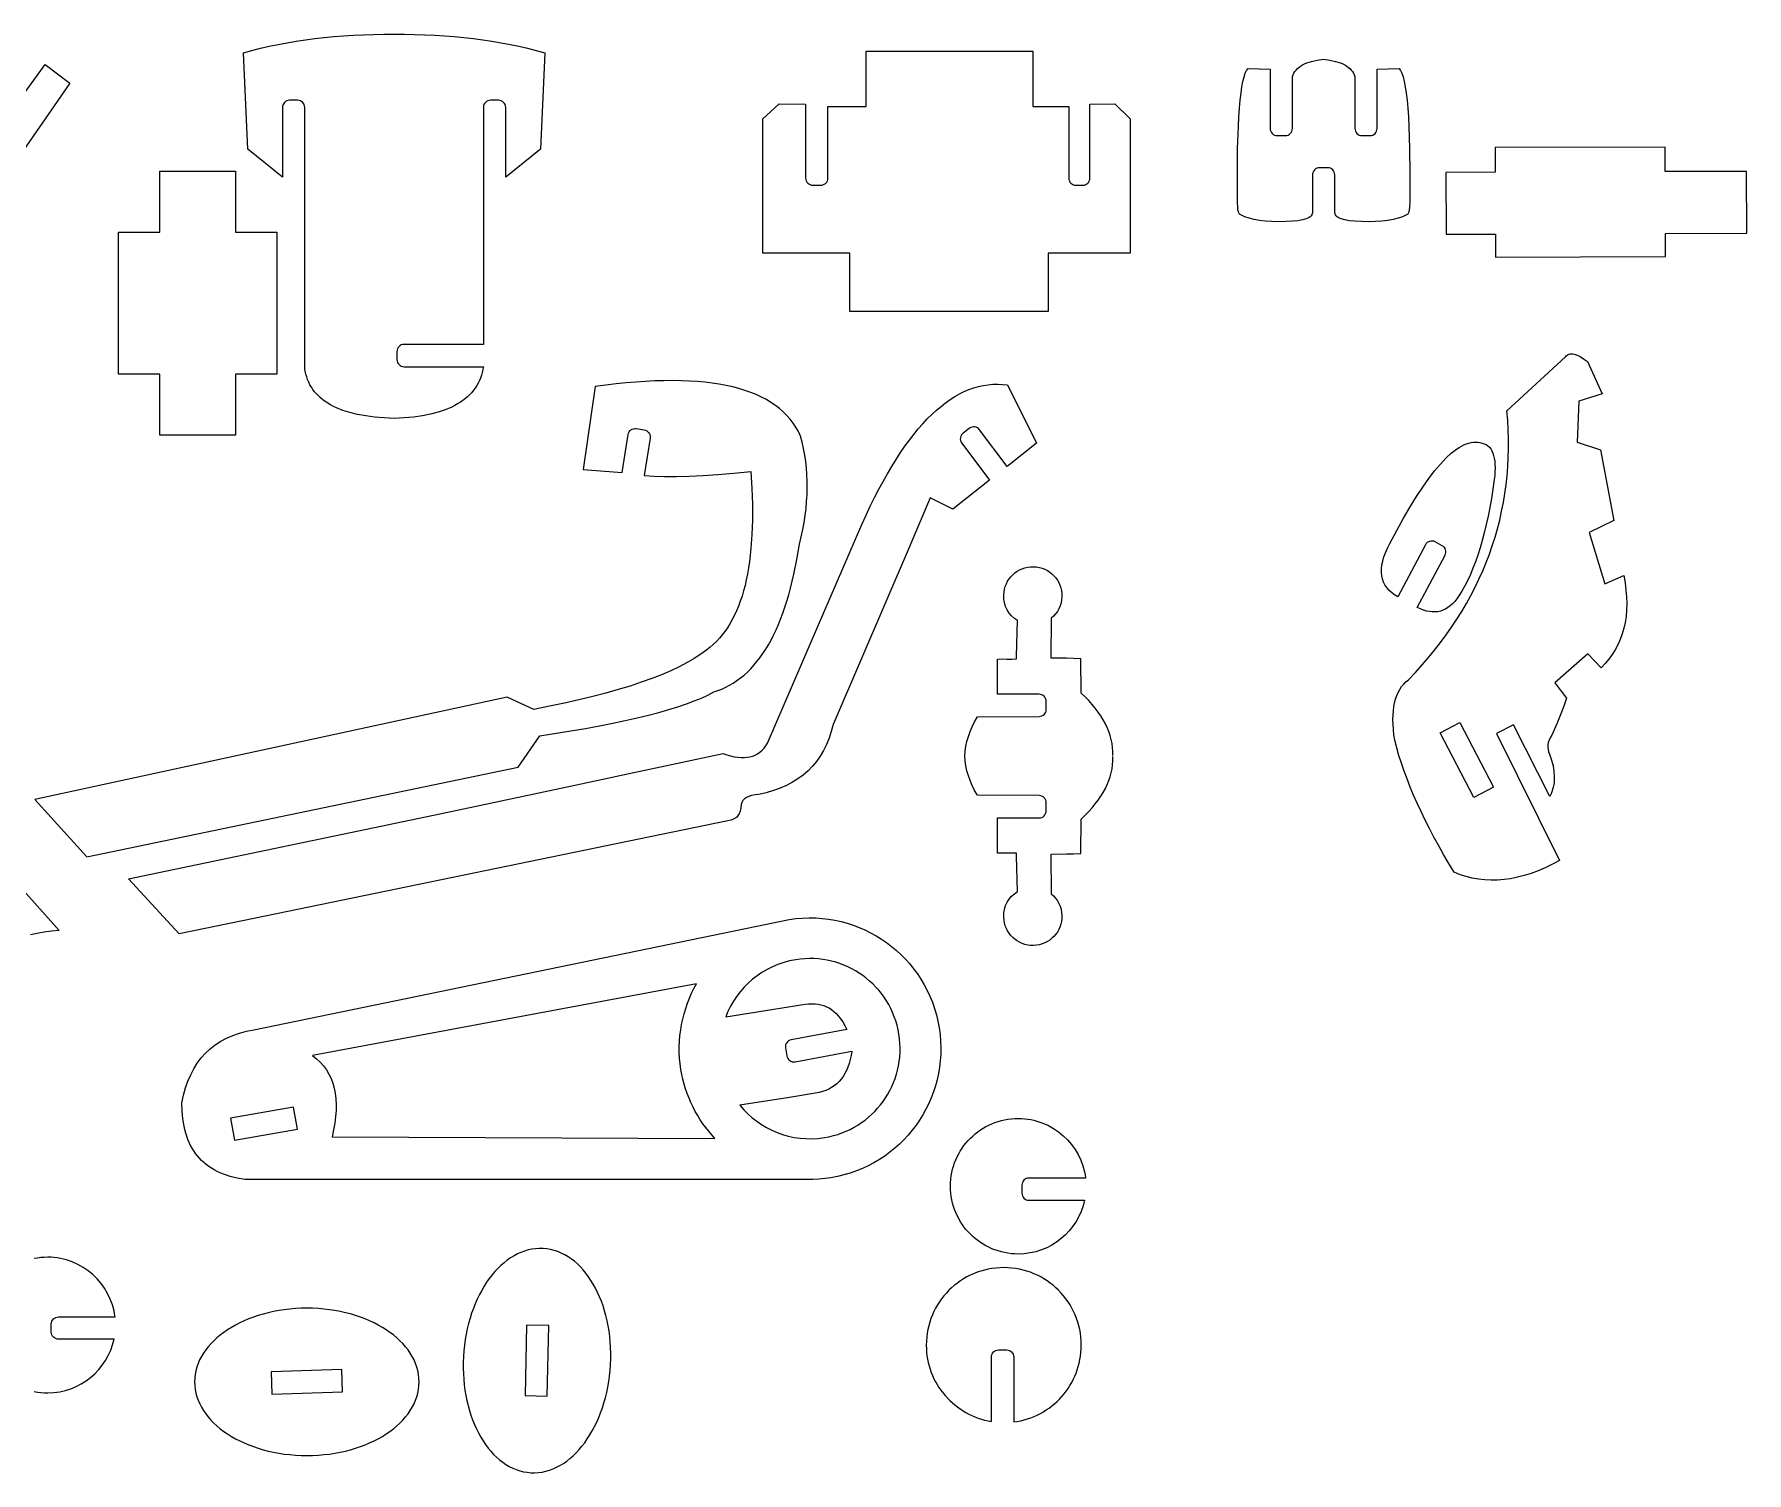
# Model space of a CAD drawing. Extents: x 0.1 to 16.9, y 0.1 to 16.5.
# Drawn here: x 8.04 to 16.88, y 0.14 to 7.56 of the extents above; entities that cross this region are included whole.
import ezdxf

# ---------------------------------------------------------------- set-up
doc = ezdxf.new("R2010")
doc.units = 0
doc.layers.add('Harley 1', color=1, linetype='CONTINUOUS')

msp = doc.modelspace()

# ---------------------------------------------------------------- linework, layer by layer
at = {"layer": 'Harley 1'}
for points in [[(9.4377, 5.8359), (9.4377, 6.7115), (9.4377, 7.1829), (9.437, 7.1903), (9.4348, 7.1972), (9.4314, 7.2034), (9.4269, 7.2089), (9.4215, 7.2134), (9.4153, 7.2168), (9.4084, 7.2189), (9.401, 7.2197), (9.3594, 7.2197), (9.352, 7.2189), (9.3452, 7.2168), (9.3389, 7.2134), (9.3335, 7.2089), (9.329, 7.2034), (9.3256, 7.1971), (9.3235, 7.1902), (9.3227, 7.1829), (9.3227, 6.8226), (9.143, 6.9672), (9.1209, 7.4647), (9.1648, 7.4767), (9.2092, 7.4879), (9.2544, 7.4983), (9.3001, 7.508), (9.3465, 7.5168), (9.3935, 7.5248), (9.4411, 7.532), (9.4894, 7.5384), (9.5384, 7.5439), (9.5879, 7.5487), (9.6381, 7.5527), (9.6889, 7.5559), (9.7404, 7.5582), (9.7925, 7.5598), (9.8452, 7.5605), (9.8986, 7.5605), (9.952, 7.5605), (10.0047, 7.5598), (10.0568, 7.5582), (10.1082, 7.5559), (10.1591, 7.5527), (10.2093, 7.5487), (10.2588, 7.5439), (10.3077, 7.5384), (10.356, 7.532), (10.4037, 7.5248), (10.4507, 7.5168), (10.4971, 7.508), (10.5428, 7.4983), (10.5879, 7.4879), (10.6324, 7.4767), (10.6762, 7.4647), (10.6541, 6.9672), (10.4745, 6.8226), (10.4745, 7.1829), (10.4737, 7.1902), (10.4716, 7.1971), (10.4682, 7.2034), (10.4637, 7.2089), (10.4582, 7.2134), (10.452, 7.2168), (10.4451, 7.2189), (10.4378, 7.2197), (10.3962, 7.2197), (10.3888, 7.2189), (10.3819, 7.2168), (10.3757, 7.2134), (10.3702, 7.2089), (10.3658, 7.2034), (10.3624, 7.1972), (10.3602, 7.1903), (10.3595, 7.1829), (10.3595, 6.7115), (10.3595, 5.9597), (9.95, 5.9597), (9.9426, 5.959), (9.9357, 5.9568), (9.9295, 5.9534), (9.924, 5.9489), (9.9195, 5.9435), (9.9161, 5.9372), (9.914, 5.9304), (9.9132, 5.923), (9.9132, 5.8814), (9.914, 5.874), (9.9161, 5.8671), (9.9195, 5.8609), (9.924, 5.8555), (9.9295, 5.851), (9.9357, 5.8476), (9.9426, 5.8454), (9.95, 5.8447), (10.3595, 5.8447), (10.3569, 5.8295), (10.3535, 5.8147), (10.3494, 5.8003), (10.3446, 5.7863), (10.3389, 5.7727), (10.3326, 5.7596), (10.3254, 5.7469), (10.3175, 5.7346), (10.3088, 5.7228), (10.2994, 5.7114), (10.2891, 5.7004), (10.2782, 5.6899), (10.2664, 5.6798), (10.254, 5.6702), (10.2407, 5.6611), (10.2267, 5.6523), (10.2119, 5.6441), (10.1963, 5.6363), (10.163, 5.6222), (10.1265, 5.6099), (10.087, 5.5996), (10.0445, 5.5912), (9.9989, 5.5847), (9.9503, 5.5803), (9.8986, 5.5779), (9.8469, 5.5802), (9.7983, 5.5844), (9.7527, 5.5904), (9.7101, 5.5982), (9.6706, 5.6079), (9.6342, 5.6194), (9.6008, 5.6327), (9.5853, 5.6401), (9.5705, 5.6479), (9.5565, 5.6562), (9.5432, 5.665), (9.5307, 5.6742), (9.519, 5.6839), (9.508, 5.694), (9.4978, 5.7046), (9.4884, 5.7156), (9.4797, 5.7272), (9.4718, 5.7391), (9.4646, 5.7516), (9.4582, 5.7645), (9.4526, 5.7778), (9.4477, 5.7916), (9.4436, 5.8059), (9.4403, 5.8207), (9.4377, 5.8359)], [(13.1945, 7.4733), (13.1945, 7.1869), (13.381, 7.1869), (13.381, 6.8184), (13.3817, 6.811), (13.3837, 6.8041), (13.3869, 6.7978), (13.3912, 6.7924), (13.3963, 6.7879), (13.4022, 6.7845), (13.4086, 6.7823), (13.4156, 6.7816), (13.4548, 6.7816), (13.4617, 6.7823), (13.4682, 6.7845), (13.4741, 6.7879), (13.4792, 6.7924), (13.4834, 6.7978), (13.4866, 6.8041), (13.4886, 6.811), (13.4893, 6.8184), (13.4893, 7.1998), (13.618, 7.2016), (13.6979, 7.1242), (13.6979, 6.4315), (13.2743, 6.4315), (13.2743, 6.1293), (12.7779, 6.1292), (12.2509, 6.1292), (12.2509, 6.4314), (11.8013, 6.4314), (11.8013, 7.1242), (11.8861, 7.2016), (12.0227, 7.1998), (12.0227, 6.8183), (12.0234, 6.8109), (12.0256, 6.804), (12.029, 6.7978), (12.0335, 6.7923), (12.0389, 6.7878), (12.0451, 6.7844), (12.052, 6.7823), (12.0594, 6.7815), (12.101, 6.7815), (12.1084, 6.7823), (12.1153, 6.7844), (12.1215, 6.7878), (12.1269, 6.7923), (12.1314, 6.7978), (12.1348, 6.8041), (12.137, 6.8109), (12.1377, 6.8183), (12.1377, 7.1868), (12.3357, 7.1868), (12.3357, 7.4733), (13.1945, 7.4733)], [(14.5018, 6.5937), (14.4636, 6.5929), (14.428, 6.5936), (14.3949, 6.5957), (14.3645, 6.5992), (14.3366, 6.6042), (14.3113, 6.6107), (14.2887, 6.6185), (14.2686, 6.6279), (14.2646, 6.6294), (14.2611, 6.6328), (14.2581, 6.6382), (14.2557, 6.6454), (14.2537, 6.6545), (14.2523, 6.6656), (14.2511, 6.6934), (14.2506, 6.8412), (14.2522, 6.9715), (14.2559, 7.0841), (14.2586, 7.1339), (14.2617, 7.1792), (14.2654, 7.2201), (14.2696, 7.2567), (14.2744, 7.2889), (14.2796, 7.3166), (14.2854, 7.34), (14.2917, 7.359), (14.2986, 7.3735), (14.306, 7.3837), (14.4198, 7.381), (14.4198, 7.0742), (14.4206, 7.0668), (14.4227, 7.0599), (14.4261, 7.0536), (14.4306, 7.0481), (14.436, 7.0436), (14.4423, 7.0402), (14.4491, 7.0381), (14.4565, 7.0373), (14.4981, 7.0373), (14.5055, 7.0381), (14.5124, 7.0402), (14.5186, 7.0436), (14.524, 7.0482), (14.5285, 7.0536), (14.5319, 7.0599), (14.5341, 7.0668), (14.5348, 7.0742), (14.5348, 7.3423), (14.5381, 7.3513), (14.5424, 7.3599), (14.5475, 7.368), (14.5536, 7.3757), (14.5605, 7.3829), (14.5683, 7.3897), (14.577, 7.396), (14.5867, 7.4019), (14.5972, 7.4073), (14.6086, 7.4122), (14.6341, 7.4207), (14.6632, 7.4275), (14.6959, 7.4324), (14.7286, 7.4275), (14.7578, 7.4207), (14.7833, 7.4122), (14.7947, 7.4073), (14.8052, 7.4019), (14.8148, 7.396), (14.8236, 7.3897), (14.8314, 7.3829), (14.8383, 7.3757), (14.8444, 7.368), (14.8495, 7.3599), (14.8537, 7.3513), (14.8571, 7.3423), (14.8571, 7.0742), (14.8578, 7.0668), (14.86, 7.0599), (14.8634, 7.0536), (14.8678, 7.0482), (14.8733, 7.0436), (14.8795, 7.0402), (14.8864, 7.0381), (14.8938, 7.0373), (14.9354, 7.0373), (14.9427, 7.0381), (14.9496, 7.0402), (14.9558, 7.0436), (14.9613, 7.0481), (14.9658, 7.0536), (14.9692, 7.0599), (14.9713, 7.0668), (14.9721, 7.0742), (14.9721, 7.381), (15.0859, 7.3837), (15.0933, 7.3735), (15.1001, 7.359), (15.1064, 7.34), (15.1122, 7.3166), (15.1175, 7.2889), (15.1222, 7.2567), (15.1264, 7.2201), (15.1301, 7.1792), (15.1333, 7.1339), (15.136, 7.0841), (15.1397, 6.9715), (15.1413, 6.8412), (15.1408, 6.6934), (15.1395, 6.6656), (15.1381, 6.6545), (15.1362, 6.6454), (15.1337, 6.6382), (15.1308, 6.6328), (15.1273, 6.6294), (15.1233, 6.6279), (15.1032, 6.6185), (15.0805, 6.6107), (15.0553, 6.6042), (15.0274, 6.5992), (14.997, 6.5957), (14.9639, 6.5936), (14.9283, 6.5929), (14.89, 6.5937), (14.8571, 6.5952), (14.8288, 6.5982), (14.8049, 6.6024), (14.7856, 6.608), (14.7776, 6.6113), (14.7708, 6.615), (14.7651, 6.619), (14.7605, 6.6233), (14.757, 6.6279), (14.7547, 6.6329), (14.7535, 6.6383), (14.7534, 6.644), (14.7534, 6.8347), (14.7527, 6.8421), (14.7505, 6.849), (14.7471, 6.8552), (14.7427, 6.8607), (14.7372, 6.8652), (14.731, 6.8686), (14.7241, 6.8707), (14.7167, 6.8715), (14.6959, 6.8715), (14.6751, 6.8715), (14.6678, 6.8707), (14.6609, 6.8686), (14.6547, 6.8652), (14.6492, 6.8607), (14.6447, 6.8552), (14.6413, 6.849), (14.6392, 6.8421), (14.6384, 6.8347), (14.6384, 6.644), (14.6384, 6.6383), (14.6372, 6.6329), (14.6348, 6.6279), (14.6314, 6.6233), (14.6268, 6.619), (14.6211, 6.615), (14.6143, 6.6113), (14.6063, 6.608), (14.5869, 6.6024), (14.5631, 6.5982), (14.5347, 6.5952), (14.5018, 6.5937)], [(9.2941, 5.8055), (9.0806, 5.8055), (9.0806, 5.4906), (8.689, 5.4906), (8.689, 5.8055), (8.4755, 5.8055), (8.4755, 6.5388), (8.689, 6.5388), (8.689, 6.8538), (9.0806, 6.8538), (9.0806, 6.5388), (9.2941, 6.5388), (9.2941, 5.8055)], [(15.8632, 3.6256), (15.6756, 3.9963), (15.5884, 3.9518), (15.9139, 3.2962), (15.8763, 3.2764), (15.8392, 3.2587), (15.8026, 3.2432), (15.7665, 3.2297), (15.7309, 3.2184), (15.6957, 3.2093), (15.661, 3.2023), (15.6268, 3.1974), (15.5931, 3.1946), (15.5599, 3.194), (15.5271, 3.1956), (15.4948, 3.1992), (15.463, 3.205), (15.4316, 3.2129), (15.4008, 3.223), (15.3704, 3.2352), (15.3423, 3.2814), (15.3153, 3.3271), (15.2896, 3.3723), (15.265, 3.417), (15.2416, 3.4613), (15.2195, 3.505), (15.1985, 3.5483), (15.1786, 3.5912), (15.16, 3.6335), (15.1426, 3.6754), (15.1263, 3.7168), (15.1112, 3.7577), (15.0974, 3.7982), (15.0847, 3.8381), (15.0732, 3.8776), (15.0628, 3.9166), (15.0588, 3.945), (15.0559, 3.9722), (15.0541, 3.9982), (15.0535, 4.023), (15.054, 4.0467), (15.0556, 4.0691), (15.0583, 4.0904), (15.0622, 4.1106), (15.0672, 4.1295), (15.0733, 4.1473), (15.0806, 4.1639), (15.089, 4.1794), (15.0985, 4.1936), (15.1091, 4.2067), (15.1209, 4.2186), (15.1338, 4.2294), (15.1694, 4.2671), (15.2038, 4.3052), (15.2369, 4.3437), (15.2687, 4.3825), (15.2992, 4.4217), (15.3285, 4.4612), (15.3565, 4.5011), (15.3832, 4.5414), (15.4087, 4.5821), (15.4328, 4.6231), (15.4557, 4.6645), (15.4773, 4.7062), (15.4977, 4.7483), (15.5168, 4.7908), (15.5345, 4.8336), (15.5511, 4.8768), (15.5663, 4.9204), (15.5803, 4.9643), (15.593, 5.0086), (15.6044, 5.0533), (15.6146, 5.0983), (15.6235, 5.1437), (15.6311, 5.1895), (15.6374, 5.2356), (15.6425, 5.2821), (15.6463, 5.3289), (15.6488, 5.3761), (15.65, 5.4237), (15.65, 5.4716), (15.6487, 5.5199), (15.6461, 5.5686), (15.6422, 5.6177), (15.9438, 5.8953), (15.9481, 5.9), (15.9528, 5.9039), (15.9578, 5.907), (15.9632, 5.9092), (15.969, 5.9106), (15.9752, 5.9111), (15.9817, 5.9108), (15.9886, 5.9097), (16.0035, 5.905), (16.0198, 5.8969), (16.0376, 5.8855), (16.0569, 5.8707), (16.1331, 5.7042), (16.0133, 5.6668), (16.0048, 5.4551), (16.1255, 5.4162), (16.1938, 5.0511), (16.0668, 4.9889), (16.1467, 4.7236), (16.2451, 4.7664), (16.2516, 4.7287), (16.2563, 4.692), (16.2591, 4.6565), (16.26, 4.6219), (16.2591, 4.5885), (16.2564, 4.5561), (16.2518, 4.5247), (16.2454, 4.4944), (16.2371, 4.4652), (16.2269, 4.437), (16.215, 4.4099), (16.2011, 4.3839), (16.1855, 4.3589), (16.168, 4.3349), (16.1486, 4.3121), (16.1274, 4.2902), (16.0598, 4.3624), (15.889, 4.2133), (15.9501, 4.1342), (15.9373, 4.0975), (15.9202, 4.0533), (15.8989, 4.0016), (15.8733, 3.9425), (15.8655, 3.9297), (15.8596, 3.9171), (15.8554, 3.9046), (15.8531, 3.8924), (15.8527, 3.8804), (15.854, 3.8685), (15.8572, 3.8569), (15.8623, 3.8454), (15.8726, 3.8148), (15.8801, 3.785), (15.8846, 3.7562), (15.8862, 3.7282), (15.8848, 3.7012), (15.8831, 3.688), (15.8806, 3.6751), (15.8773, 3.6624), (15.8734, 3.6499), (15.8687, 3.6376), (15.8632, 3.6256)], [(10.5391, 3.7784), (10.65, 3.9393), (10.8113, 3.965), (10.8866, 3.9781), (10.9585, 3.9914), (11.0269, 4.0049), (11.0918, 4.0186), (11.1532, 4.0325), (11.211, 4.0465), (11.2654, 4.0608), (11.3163, 4.0752), (11.3637, 4.0898), (11.4076, 4.1046), (11.4479, 4.1196), (11.4848, 4.1348), (11.5182, 4.1502), (11.5481, 4.1658), (11.5693, 4.1729), (11.5901, 4.1811), (11.6103, 4.1904), (11.6301, 4.2008), (11.6494, 4.2122), (11.6683, 4.2248), (11.6867, 4.2384), (11.7045, 4.2531), (11.7219, 4.2688), (11.7389, 4.2857), (11.7553, 4.3036), (11.7713, 4.3226), (11.7868, 4.3427), (11.8018, 4.3639), (11.8164, 4.3861), (11.8304, 4.4094), (11.844, 4.4338), (11.8571, 4.4593), (11.8698, 4.4859), (11.8819, 4.5135), (11.8936, 4.5423), (11.9048, 4.5721), (11.9155, 4.6029), (11.9258, 4.6349), (11.9355, 4.6679), (11.9448, 4.7021), (11.962, 4.7735), (11.9772, 4.8493), (11.9905, 4.9294), (11.9997, 4.9669), (12.0076, 5.004), (12.0144, 5.0407), (12.02, 5.0771), (12.0245, 5.1131), (12.0278, 5.1488), (12.0299, 5.1842), (12.0309, 5.2192), (12.0307, 5.2538), (12.0294, 5.2881), (12.0268, 5.3221), (12.0232, 5.3557), (12.0183, 5.3889), (12.0123, 5.4218), (12.0051, 5.4544), (11.9968, 5.4866), (11.9854, 5.5099), (11.9726, 5.5321), (11.9584, 5.5533), (11.9429, 5.5736), (11.9259, 5.5929), (11.9074, 5.6112), (11.8876, 5.6286), (11.8664, 5.6449), (11.8438, 5.6603), (11.8198, 5.6747), (11.7943, 5.6881), (11.7675, 5.7005), (11.7393, 5.7119), (11.7096, 5.7224), (11.6786, 5.7318), (11.6461, 5.7403), (11.6122, 5.7478), (11.577, 5.7544), (11.5403, 5.7599), (11.5022, 5.7645), (11.4627, 5.768), (11.4219, 5.7706), (11.3796, 5.7722), (11.3359, 5.7729), (11.2908, 5.7725), (11.2443, 5.7712), (11.1963, 5.7689), (11.147, 5.7656), (11.0963, 5.7613), (11.0442, 5.756), (10.9906, 5.7498), (10.9357, 5.7426), (10.8741, 5.3134), (11.0751, 5.2989), (11.1064, 5.4947), (11.1083, 5.5019), (11.1115, 5.5084), (11.1159, 5.514), (11.1212, 5.5187), (11.1273, 5.5223), (11.134, 5.5247), (11.1411, 5.5257), (11.1485, 5.5253), (11.1896, 5.5187), (11.1967, 5.5168), (11.2032, 5.5136), (11.2088, 5.5092), (11.2134, 5.5039), (11.217, 5.4978), (11.2194, 5.4911), (11.2204, 5.484), (11.22, 5.4765), (11.1889, 5.2829), (11.2392, 5.2792), (11.2947, 5.2773), (11.3556, 5.2772), (11.4218, 5.279), (11.4933, 5.2826), (11.5702, 5.288), (11.6524, 5.2953), (11.7399, 5.3043), (11.7452, 5.2168), (11.748, 5.1333), (11.7481, 5.0537), (11.7457, 4.9782), (11.7406, 4.9067), (11.7371, 4.8724), (11.7329, 4.8392), (11.7281, 4.8069), (11.7226, 4.7756), (11.7165, 4.7454), (11.7097, 4.7161), (11.7022, 4.6879), (11.6942, 4.6606), (11.6854, 4.6344), (11.676, 4.6091), (11.666, 4.5848), (11.6553, 4.5616), (11.6439, 4.5393), (11.6319, 4.5181), (11.6193, 4.4978), (11.606, 4.4786), (11.592, 4.4603), (11.5774, 4.4431), (11.5621, 4.4268), (11.5462, 4.4116), (11.5296, 4.3974), (11.5124, 4.3841), (11.4819, 4.3615), (11.448, 4.3393), (11.4107, 4.3176), (11.3701, 4.2963), (11.3261, 4.2755), (11.2787, 4.2551), (11.228, 4.2352), (11.1738, 4.2157), (11.1163, 4.1967), (11.0554, 4.1781), (10.9912, 4.16), (10.9235, 4.1423), (10.8525, 4.125), (10.7781, 4.1082), (10.7004, 4.0919), (10.6192, 4.076), (10.4828, 4.1391), (8.0441, 3.6111), (8.3129, 3.3156), (10.5391, 3.7784)], [(9.1746, 2.9973), (8.7903, 2.9183), (8.5278, 3.2007), (10.1435, 3.5391), (10.8163, 3.6816), (11.1121, 3.7456), (11.5964, 3.8489), (11.6163, 3.8419), (11.6355, 3.8362), (11.6539, 3.8319), (11.6717, 3.829), (11.6886, 3.8275), (11.7048, 3.8274), (11.7203, 3.8286), (11.7351, 3.8312), (11.7491, 3.8352), (11.7623, 3.8406), (11.7748, 3.8474), (11.7866, 3.8555), (11.7976, 3.865), (11.8079, 3.8759), (11.8175, 3.8882), (11.8263, 3.9019), (12.0834, 4.5012), (12.3129, 5.0311), (12.3346, 5.0787), (12.3564, 5.1247), (12.3784, 5.1691), (12.4004, 5.2118), (12.4226, 5.253), (12.4449, 5.2925), (12.4673, 5.3304), (12.4898, 5.3666), (12.5124, 5.4013), (12.5352, 5.4343), (12.558, 5.4657), (12.581, 5.4955), (12.6041, 5.5236), (12.6273, 5.5502), (12.6506, 5.5751), (12.674, 5.5984), (12.6976, 5.6201), (12.7212, 5.6401), (12.745, 5.6586), (12.7689, 5.6754), (12.7929, 5.6906), (12.817, 5.7042), (12.8413, 5.7161), (12.8656, 5.7265), (12.8901, 5.7352), (12.9147, 5.7423), (12.9394, 5.7477), (12.9642, 5.7516), (12.9891, 5.7538), (13.0142, 5.7544), (13.0393, 5.7534), (13.0646, 5.7508), (13.2143, 5.4498), (13.0622, 5.3298), (12.9201, 5.5194), (12.915, 5.5249), (12.9092, 5.5291), (12.9027, 5.5321), (12.8958, 5.5337), (12.8888, 5.5341), (12.8818, 5.5331), (12.875, 5.5307), (12.8686, 5.5268), (12.8353, 5.5019), (12.8299, 5.4969), (12.8257, 5.491), (12.8227, 5.4845), (12.8211, 5.4777), (12.8208, 5.4706), (12.8218, 5.4636), (12.8242, 5.4568), (12.8281, 5.4504), (12.9719, 5.2586), (12.7821, 5.1089), (12.6652, 5.1684), (12.5567, 4.9117), (12.4371, 4.6312), (12.3062, 4.3269), (12.164, 3.9987), (12.1547, 3.9623), (12.1434, 3.9277), (12.1302, 3.895), (12.115, 3.8641), (12.0979, 3.8351), (12.0788, 3.8079), (12.0578, 3.7826), (12.0348, 3.7591), (12.0099, 3.7374), (11.9831, 3.7176), (11.9542, 3.6996), (11.9235, 3.6835), (11.8908, 3.6692), (11.8561, 3.6568), (11.8195, 3.6462), (11.7809, 3.6375), (11.7613, 3.6351), (11.744, 3.6316), (11.7291, 3.6269), (11.7166, 3.621), (11.7063, 3.6139), (11.6985, 3.6057), (11.6929, 3.5962), (11.6897, 3.5856), (11.6883, 3.5674), (11.6848, 3.5513), (11.6792, 3.5374), (11.6715, 3.5257), (11.6669, 3.5206), (11.6618, 3.5161), (11.65, 3.5087), (11.6361, 3.5035), (11.6202, 3.5005), (9.1746, 2.9973)], [(15.1792, 4.602), (15.3227, 4.8712), (15.3255, 4.8781), (15.3269, 4.8852), (15.3268, 4.8923), (15.3254, 4.8993), (15.3227, 4.9058), (15.3188, 4.9117), (15.3138, 4.9169), (15.3076, 4.921), (15.2709, 4.9406), (15.2641, 4.9434), (15.257, 4.9447), (15.2499, 4.9446), (15.243, 4.9432), (15.2364, 4.9405), (15.2305, 4.9366), (15.2253, 4.9315), (15.2212, 4.9253), (15.0785, 4.6575), (15.0613, 4.6679), (15.046, 4.6792), (15.0327, 4.6914), (15.0214, 4.7045), (15.012, 4.7185), (15.0046, 4.7334), (14.9991, 4.7492), (14.9955, 4.7659), (14.9939, 4.7834), (14.9943, 4.8019), (14.9966, 4.8213), (15.0009, 4.8415), (15.0071, 4.8627), (15.0152, 4.8847), (15.0253, 4.9077), (15.0374, 4.9315), (15.0731, 4.9992), (15.108, 5.0623), (15.1419, 5.1207), (15.175, 5.1744), (15.2072, 5.2234), (15.2385, 5.2677), (15.2689, 5.3074), (15.2984, 5.3423), (15.327, 5.3726), (15.3548, 5.3981), (15.3683, 5.4091), (15.3816, 5.419), (15.3947, 5.4277), (15.4076, 5.4352), (15.4202, 5.4415), (15.4327, 5.4467), (15.4449, 5.4507), (15.4568, 5.4535), (15.4686, 5.4551), (15.4801, 5.4556), (15.4914, 5.4549), (15.5025, 5.4531), (15.5141, 5.4508), (15.5247, 5.4473), (15.5344, 5.4425), (15.5432, 5.4363), (15.5511, 5.4289), (15.558, 5.4202), (15.564, 5.4102), (15.569, 5.399), (15.5732, 5.3864), (15.5764, 5.3725), (15.5787, 5.3574), (15.58, 5.3409), (15.5805, 5.3232), (15.58, 5.3041), (15.5786, 5.2838), (15.5762, 5.2622), (15.5691, 5.2124), (15.5614, 5.1642), (15.5532, 5.1177), (15.5444, 5.0728), (15.535, 5.0295), (15.525, 4.9879), (15.5145, 4.9479), (15.5034, 4.9095), (15.4917, 4.8728), (15.4795, 4.8378), (15.4666, 4.8044), (15.4532, 4.7726), (15.4393, 4.7424), (15.4247, 4.7139), (15.4096, 4.687), (15.3939, 4.6618), (15.3833, 4.6467), (15.3723, 4.6331), (15.361, 4.621), (15.3492, 4.6104), (15.3371, 4.6013), (15.3247, 4.5938), (15.3118, 4.5878), (15.2986, 4.5833), (15.2849, 4.5803), (15.271, 4.5788), (15.2566, 4.5789), (15.2419, 4.5805), (15.2268, 4.5836), (15.2113, 4.5882), (15.1954, 4.5944), (15.1792, 4.602)], [(15.5722, 3.6749), (15.4703, 3.6217), (15.2974, 3.9545), (15.3994, 4.0076), (15.5722, 3.6749)], [(12.0293, 1.6502), (9.1288, 1.6496), (9.0892, 1.6566), (9.0521, 1.6659), (9.0345, 1.6714), (9.0176, 1.6775), (9.0014, 1.6843), (8.9857, 1.6916), (8.9707, 1.6995), (8.9564, 1.708), (8.9427, 1.7171), (8.9296, 1.7268), (8.9172, 1.7371), (8.9055, 1.748), (8.8943, 1.7595), (8.8838, 1.7716), (8.874, 1.7843), (8.8648, 1.7975), (8.8562, 1.8114), (8.8483, 1.8258), (8.8411, 1.8409), (8.8344, 1.8565), (8.8285, 1.8728), (8.8231, 1.8896), (8.8184, 1.907), (8.8144, 1.925), (8.8082, 1.9629), (8.8046, 2.0031), (8.8035, 2.0456), (8.8119, 2.085), (8.8222, 2.1223), (8.8345, 2.1574), (8.8488, 2.1905), (8.865, 2.2214), (8.8832, 2.2503), (8.9035, 2.277), (8.9257, 2.3016), (8.9498, 2.3241), (8.976, 2.3446), (9.0041, 2.3629), (9.0343, 2.3791), (9.0664, 2.3932), (9.1005, 2.4052), (9.1365, 2.4151), (9.1746, 2.4229), (11.938, 2.9916), (11.9725, 2.9962), (12.0067, 2.9991), (12.0408, 3.0002), (12.0745, 2.9996), (12.108, 2.9974), (12.141, 2.9935), (12.1737, 2.988), (12.2059, 2.9809), (12.2375, 2.9723), (12.2686, 2.9622), (12.2991, 2.9507), (12.3289, 2.9377), (12.3581, 2.9233), (12.3864, 2.9076), (12.414, 2.8905), (12.4407, 2.8722), (12.4665, 2.8526), (12.4913, 2.8318), (12.5151, 2.8098), (12.5379, 2.7866), (12.5596, 2.7624), (12.5801, 2.737), (12.5995, 2.7107), (12.6176, 2.6833), (12.6344, 2.655), (12.6498, 2.6257), (12.6639, 2.5955), (12.6765, 2.5645), (12.6877, 2.5326), (12.6973, 2.4999), (12.7053, 2.4665), (12.7117, 2.4323), (12.7163, 2.3979), (12.7192, 2.3637), (12.7203, 2.3296), (12.7197, 2.2959), (12.7175, 2.2624), (12.7136, 2.2294), (12.7081, 2.1967), (12.701, 2.1645), (12.6924, 2.1329), (12.6823, 2.1018), (12.6708, 2.0713), (12.6578, 2.0415), (12.6434, 2.0123), (12.6277, 1.984), (12.6106, 1.9564), (12.5923, 1.9297), (12.5727, 1.9039), (12.5519, 1.8791), (12.5299, 1.8553), (12.5067, 1.8325), (12.4825, 1.8108), (12.4572, 1.7903), (12.4308, 1.7709), (12.4034, 1.7528), (12.3751, 1.736), (12.3458, 1.7206), (12.3156, 1.7065), (12.2846, 1.6939), (12.2527, 1.6827), (12.22, 1.6731), (12.1866, 1.6651), (12.1525, 1.6587), (12.122, 1.6546), (12.0906, 1.6519), (12.0593, 1.6505), (12.0293, 1.6502)], [(11.6837, 2.0326), (11.7035, 2.0098), (11.7246, 1.9884), (11.747, 1.9684), (11.7706, 1.95), (11.7954, 1.933), (11.8212, 1.9177), (11.8479, 1.9041), (11.8756, 1.8921), (11.904, 1.882), (11.9332, 1.8737), (11.9631, 1.8673), (11.9935, 1.8629), (12.0244, 1.8605), (12.0557, 1.8602), (12.0873, 1.862), (12.1191, 1.866), (12.1426, 1.8704), (12.1657, 1.876), (12.1882, 1.8826), (12.2101, 1.8903), (12.2315, 1.899), (12.2523, 1.9086), (12.2725, 1.9193), (12.292, 1.9309), (12.3108, 1.9433), (12.329, 1.9567), (12.3465, 1.9708), (12.3632, 1.9858), (12.3791, 2.0014), (12.3943, 2.0179), (12.4086, 2.035), (12.4221, 2.0527), (12.4347, 2.0711), (12.4465, 2.0901), (12.4573, 2.1097), (12.4672, 2.1297), (12.4762, 2.1503), (12.4841, 2.1713), (12.4911, 2.1927), (12.497, 2.2145), (12.5019, 2.2367), (12.5057, 2.2592), (12.5084, 2.2819), (12.5099, 2.305), (12.5103, 2.3282), (12.5095, 2.3517), (12.5076, 2.3753), (12.5044, 2.399), (12.5, 2.4225), (12.4944, 2.4455), (12.4878, 2.4681), (12.4801, 2.49), (12.4714, 2.5114), (12.4618, 2.5322), (12.4511, 2.5524), (12.4395, 2.5719), (12.4271, 2.5907), (12.4137, 2.6089), (12.3996, 2.6263), (12.3846, 2.643), (12.369, 2.659), (12.3525, 2.6741), (12.3354, 2.6885), (12.3177, 2.702), (12.2993, 2.7146), (12.2803, 2.7264), (12.2607, 2.7372), (12.2407, 2.7471), (12.2201, 2.7561), (12.1991, 2.764), (12.1777, 2.771), (12.1559, 2.7769), (12.1337, 2.7818), (12.1112, 2.7856), (12.0884, 2.7882), (12.0654, 2.7898), (12.0422, 2.7902), (12.0187, 2.7894), (11.9951, 2.7874), (11.9714, 2.7842), (11.9399, 2.7781), (11.9093, 2.7699), (11.8797, 2.7598), (11.8511, 2.7478), (11.8237, 2.7341), (11.7973, 2.7187), (11.7722, 2.7016), (11.7483, 2.6831), (11.7258, 2.6631), (11.7047, 2.6417), (11.685, 2.6191), (11.6668, 2.5953), (11.6502, 2.5703), (11.6352, 2.5443), (11.6218, 2.5174), (11.6102, 2.4896), (12.0194, 2.5554), (12.0373, 2.5565), (12.0545, 2.5567), (12.0709, 2.5559), (12.0866, 2.5541), (12.1016, 2.5511), (12.1161, 2.547), (12.13, 2.5416), (12.1433, 2.5349), (12.1561, 2.5268), (12.1685, 2.5172), (12.1804, 2.506), (12.1919, 2.4933), (12.2031, 2.4789), (12.214, 2.4627), (12.2246, 2.4446), (12.2349, 2.4247), (11.9485, 2.3708), (11.9414, 2.3687), (11.9349, 2.3654), (11.9293, 2.361), (11.9247, 2.3557), (11.9212, 2.3496), (11.9188, 2.3429), (11.9179, 2.3358), (11.9184, 2.3285), (11.9253, 2.2874), (11.9273, 2.2803), (11.9306, 2.2738), (11.935, 2.2682), (11.9403, 2.2636), (11.9465, 2.26), (11.9532, 2.2577), (11.9604, 2.2568), (11.9678, 2.2574), (12.2605, 2.3124), (12.2568, 2.29), (12.2523, 2.2689), (12.2469, 2.249), (12.2405, 2.2303), (12.2333, 2.2129), (12.2251, 2.1967), (12.216, 2.1817), (12.2061, 2.1679), (12.1951, 2.1553), (12.1833, 2.1438), (12.1706, 2.1334), (12.1569, 2.1242), (12.1423, 2.1161), (12.1268, 2.1091), (12.1103, 2.1032), (12.0929, 2.0984), (11.9395, 2.0737), (11.6837, 2.0326)], [(9.5783, 1.8708), (11.5546, 1.8616), (11.5382, 1.8797), (11.5224, 1.8984), (11.5072, 1.9178), (11.4927, 1.9378), (11.4788, 1.9584), (11.4657, 1.9796), (11.4533, 2.0013), (11.4417, 2.0236), (11.4308, 2.0463), (11.4207, 2.0695), (11.4115, 2.0932), (11.4031, 2.1174), (11.3957, 2.1419), (11.3891, 2.1669), (11.3835, 2.1922), (11.3788, 2.2179), (11.3748, 2.2473), (11.3721, 2.2767), (11.3707, 2.306), (11.3706, 2.3351), (11.3717, 2.3641), (11.3741, 2.3929), (11.3777, 2.4215), (11.3825, 2.4497), (11.3884, 2.4776), (11.3954, 2.5052), (11.4035, 2.5323), (11.4127, 2.559), (11.4229, 2.5852), (11.434, 2.6108), (11.4462, 2.6358), (11.4593, 2.6602), (9.4783, 2.2889), (9.4989, 2.2725), (9.5177, 2.2548), (9.5345, 2.2357), (9.5494, 2.2154), (9.5624, 2.1938), (9.5734, 2.1709), (9.5826, 2.1467), (9.5898, 2.1212), (9.5951, 2.0945), (9.5985, 2.0664), (9.5999, 2.037), (9.5994, 2.0064), (9.597, 1.9744), (9.5927, 1.9412), (9.5865, 1.9066), (9.5783, 1.8708)], [(9.0551, 1.9656), (9.0748, 1.8524), (9.3998, 1.909), (9.3801, 2.0223), (9.0551, 1.9656)], [(13.4625, 1.5423), (13.4548, 1.5132), (13.4448, 1.4852), (13.4325, 1.4583), (13.4181, 1.4326), (13.4016, 1.4083), (13.3833, 1.3854), (13.3631, 1.3642), (13.3413, 1.3447), (13.3179, 1.327), (13.2931, 1.3113), (13.2669, 1.2977), (13.2395, 1.2863), (13.211, 1.2772), (13.1816, 1.2706), (13.1512, 1.2665), (13.1201, 1.2651), (13.1021, 1.2656), (13.0844, 1.2669), (13.0668, 1.2692), (13.0496, 1.2723), (13.0327, 1.2762), (13.0161, 1.2809), (12.9998, 1.2864), (12.9839, 1.2926), (12.9684, 1.2997), (12.9533, 1.3074), (12.9387, 1.3158), (12.9245, 1.3249), (12.9107, 1.3347), (12.8975, 1.3451), (12.8848, 1.3561), (12.8727, 1.3677), (12.8611, 1.3798), (12.8501, 1.3925), (12.8397, 1.4057), (12.8299, 1.4195), (12.8208, 1.4337), (12.8124, 1.4483), (12.8047, 1.4634), (12.7976, 1.4789), (12.7914, 1.4948), (12.7859, 1.5111), (12.7812, 1.5277), (12.7772, 1.5446), (12.7742, 1.5618), (12.7719, 1.5794), (12.7706, 1.5971), (12.7701, 1.6151), (12.7706, 1.6331), (12.7719, 1.6509), (12.7742, 1.6684), (12.7772, 1.6857), (12.7812, 1.7026), (12.7859, 1.7192), (12.7914, 1.7355), (12.7976, 1.7514), (12.8047, 1.7669), (12.8124, 1.782), (12.8208, 1.7966), (12.8299, 1.8108), (12.8397, 1.8245), (12.8501, 1.8378), (12.8611, 1.8505), (12.8727, 1.8626), (12.8848, 1.8742), (12.8975, 1.8852), (12.9107, 1.8956), (12.9245, 1.9054), (12.9387, 1.9145), (12.9533, 1.9229), (12.9684, 1.9306), (12.9839, 1.9376), (12.9998, 1.9439), (13.0161, 1.9494), (13.0327, 1.9541), (13.0496, 1.958), (13.0668, 1.9611), (13.0844, 1.9633), (13.1021, 1.9647), (13.1201, 1.9651), (13.1368, 1.9647), (13.1532, 1.9636), (13.1694, 1.9616), (13.1853, 1.959), (13.201, 1.9556), (13.2165, 1.9515), (13.2465, 1.9413), (13.2753, 1.9284), (13.3026, 1.9131), (13.3284, 1.8955), (13.3525, 1.8758), (13.3747, 1.854), (13.395, 1.8304), (13.4132, 1.805), (13.4292, 1.778), (13.4427, 1.7496), (13.4537, 1.7199), (13.4621, 1.6891), (13.4652, 1.6733), (13.4676, 1.6573), (13.1753, 1.6573), (13.1679, 1.6565), (13.161, 1.6544), (13.1547, 1.651), (13.1493, 1.6465), (13.1448, 1.641), (13.1413, 1.6348), (13.1392, 1.6279), (13.1384, 1.6206), (13.1384, 1.579), (13.1392, 1.5716), (13.1413, 1.5647), (13.1447, 1.5585), (13.1493, 1.553), (13.1547, 1.5486), (13.161, 1.5452), (13.1679, 1.543), (13.1753, 1.5423), (13.4625, 1.5423)], [(10.2566, 0.7357), (10.2555, 0.7059), (10.2554, 0.6765), (10.2562, 0.6474), (10.258, 0.6187), (10.2607, 0.5905), (10.2643, 0.5628), (10.2688, 0.5356), (10.2742, 0.5089), (10.2804, 0.4829), (10.2874, 0.4575), (10.2952, 0.4328), (10.3038, 0.4088), (10.3132, 0.3855), (10.3232, 0.363), (10.334, 0.3414), (10.3455, 0.3206), (10.3576, 0.3008), (10.3704, 0.2818), (10.3838, 0.2639), (10.3978, 0.2469), (10.4124, 0.231), (10.4275, 0.2162), (10.4432, 0.2026), (10.4594, 0.1901), (10.476, 0.1788), (10.4932, 0.1687), (10.5107, 0.1599), (10.5287, 0.1525), (10.5472, 0.1464), (10.5659, 0.1416), (10.5851, 0.1384), (10.6046, 0.1365), (10.6241, 0.1362), (10.6435, 0.1374), (10.6627, 0.1401), (10.6817, 0.1441), (10.7004, 0.1496), (10.7188, 0.1564), (10.737, 0.1645), (10.7548, 0.174), (10.7722, 0.1846), (10.7893, 0.1965), (10.8059, 0.2096), (10.8221, 0.2238), (10.8379, 0.2391), (10.8532, 0.2555), (10.8679, 0.2729), (10.8822, 0.2914), (10.8958, 0.3108), (10.9089, 0.3311), (10.9213, 0.3523), (10.9332, 0.3744), (10.9443, 0.3974), (10.9548, 0.4211), (10.9645, 0.4456), (10.9735, 0.4708), (10.9817, 0.4967), (10.9892, 0.5232), (10.9958, 0.5504), (11.0016, 0.5782), (11.0064, 0.6065), (11.0104, 0.6353), (11.0135, 0.6646), (11.0156, 0.6943), (11.0168, 0.7241), (11.0169, 0.7535), (11.0161, 0.7826), (11.0143, 0.8113), (11.0116, 0.8395), (11.0079, 0.8672), (11.0034, 0.8944), (10.9981, 0.9211), (10.9919, 0.9471), (10.9849, 0.9725), (10.977, 0.9972), (10.9684, 1.0212), (10.9591, 1.0445), (10.949, 1.067), (10.9382, 1.0886), (10.9268, 1.1094), (10.9146, 1.1293), (10.9019, 1.1482), (10.8885, 1.1661), (10.8745, 1.1831), (10.8599, 1.199), (10.8447, 1.2138), (10.8291, 1.2274), (10.8129, 1.2399), (10.7962, 1.2512), (10.7791, 1.2613), (10.7615, 1.2701), (10.7435, 1.2775), (10.7251, 1.2836), (10.7063, 1.2884), (10.6872, 1.2916), (10.6677, 1.2935), (10.6481, 1.2938), (10.6287, 1.2926), (10.6095, 1.2899), (10.5906, 1.2859), (10.5719, 1.2804), (10.5534, 1.2736), (10.5353, 1.2655), (10.5175, 1.2561), (10.5001, 1.2454), (10.483, 1.2335), (10.4663, 1.2204), (10.4501, 1.2062), (10.4344, 1.1909), (10.4191, 1.1745), (10.4043, 1.1571), (10.3901, 1.1386), (10.3764, 1.1192), (10.3634, 1.0989), (10.3509, 1.0777), (10.3391, 1.0556), (10.3279, 1.0326), (10.3175, 1.0089), (10.3077, 0.9844), (10.2987, 0.9592), (10.2905, 0.9333), (10.2831, 0.9068), (10.2765, 0.8796), (10.2707, 0.8518), (10.2658, 0.8235), (10.2618, 0.7947), (10.2587, 0.7654), (10.2566, 0.7357)], [(12.9815, 0.4), (12.9815, 0.7336), (12.9822, 0.741), (12.9844, 0.7479), (12.9877, 0.7541), (12.9922, 0.7596), (12.9977, 0.7641), (13.0039, 0.7675), (13.0108, 0.7696), (13.0182, 0.7704), (13.0598, 0.7704), (13.0671, 0.7696), (13.074, 0.7675), (13.0802, 0.7641), (13.0857, 0.7596), (13.0902, 0.7541), (13.0936, 0.7479), (13.0957, 0.741), (13.0965, 0.7336), (13.0965, 0.3983), (13.1148, 0.401), (13.1328, 0.4046), (13.1505, 0.409), (13.1679, 0.4141), (13.185, 0.42), (13.2017, 0.4267), (13.218, 0.4341), (13.234, 0.4422), (13.2495, 0.4509), (13.2645, 0.4603), (13.2791, 0.4704), (13.2933, 0.4811), (13.3069, 0.4924), (13.32, 0.5042), (13.3326, 0.5167), (13.3446, 0.5296), (13.356, 0.5431), (13.3669, 0.5571), (13.3771, 0.5716), (13.3867, 0.5866), (13.3956, 0.602), (13.4039, 0.6178), (13.4115, 0.634), (13.4183, 0.6506), (13.4245, 0.6676), (13.4298, 0.6849), (13.4344, 0.7026), (13.4382, 0.7205), (13.4412, 0.7388), (13.4434, 0.7573), (13.4447, 0.776), (13.4451, 0.795), (13.4446, 0.8156), (13.4431, 0.8359), (13.4405, 0.8559), (13.437, 0.8756), (13.4325, 0.895), (13.4272, 0.9139), (13.4209, 0.9325), (13.4137, 0.9507), (13.4057, 0.9684), (13.3969, 0.9856), (13.3872, 1.0024), (13.3768, 1.0186), (13.3657, 1.0343), (13.3538, 1.0494), (13.3412, 1.0639), (13.328, 1.0778), (13.3141, 1.0911), (13.2996, 1.1036), (13.2845, 1.1155), (13.2688, 1.1267), (13.2525, 1.1371), (13.2358, 1.1467), (13.2185, 1.1555), (13.2008, 1.1636), (13.1827, 1.1707), (13.1641, 1.177), (13.1451, 1.1824), (13.1258, 1.1869), (13.1061, 1.1904), (13.086, 1.1929), (13.0657, 1.1945), (13.0452, 1.195), (13.0246, 1.1945), (13.0043, 1.1929), (12.9842, 1.1904), (12.9645, 1.1869), (12.9452, 1.1824), (12.9262, 1.177), (12.9076, 1.1707), (12.8895, 1.1636), (12.8717, 1.1555), (12.8545, 1.1467), (12.8377, 1.1371), (12.8215, 1.1267), (12.8058, 1.1155), (12.7907, 1.1036), (12.7762, 1.0911), (12.7623, 1.0778), (12.7491, 1.0639), (12.7365, 1.0494), (12.7246, 1.0343), (12.7135, 1.0186), (12.7031, 1.0024), (12.6934, 0.9856), (12.6846, 0.9684), (12.6766, 0.9507), (12.6694, 0.9325), (12.6631, 0.9139), (12.6577, 0.895), (12.6533, 0.8756), (12.6498, 0.8559), (12.6472, 0.8359), (12.6457, 0.8156), (12.6451, 0.795), (12.6456, 0.7765), (12.6468, 0.7582), (12.6489, 0.7401), (12.6518, 0.7223), (12.6555, 0.7048), (12.6599, 0.6876), (12.6651, 0.6706), (12.671, 0.654), (12.6777, 0.6377), (12.685, 0.6218), (12.6929, 0.6062), (12.7016, 0.5911), (12.7108, 0.5764), (12.7207, 0.5621), (12.7422, 0.5349), (12.766, 0.5096), (12.7917, 0.4865), (12.8195, 0.4656), (12.8489, 0.4471), (12.8643, 0.4388), (12.88, 0.4312), (12.8961, 0.4242), (12.9126, 0.4179), (12.9294, 0.4123), (12.9464, 0.4075), (12.9638, 0.4034), (12.9815, 0.4)], [(9.4485, 0.9854), (9.4186, 0.9849), (9.3892, 0.9834), (9.3602, 0.981), (9.3317, 0.9777), (9.3037, 0.9734), (9.2762, 0.9683), (9.2493, 0.9623), (9.223, 0.9555), (9.1973, 0.9479), (9.1723, 0.9395), (9.1481, 0.9303), (9.1246, 0.9205), (9.1019, 0.9099), (9.08, 0.8986), (9.059, 0.8866), (9.0388, 0.874), (9.0197, 0.8608), (9.0015, 0.847), (8.9843, 0.8327), (8.9681, 0.8178), (8.953, 0.8023), (8.9391, 0.7864), (8.9263, 0.77), (8.9147, 0.7532), (8.9043, 0.7359), (8.8952, 0.7183), (8.8874, 0.7002), (8.8809, 0.6819), (8.8759, 0.6631), (8.8722, 0.6441), (8.8699, 0.6248), (8.8692, 0.6053), (8.8699, 0.5857), (8.8722, 0.5664), (8.8759, 0.5474), (8.881, 0.5287), (8.8874, 0.5103), (8.8953, 0.4923), (8.9044, 0.4746), (8.9147, 0.4574), (8.9263, 0.4405), (8.9391, 0.4241), (8.9531, 0.4082), (8.9682, 0.3928), (8.9843, 0.3779), (9.0015, 0.3635), (9.0197, 0.3498), (9.0389, 0.3366), (9.059, 0.324), (9.0801, 0.312), (9.102, 0.3008), (9.1247, 0.2902), (9.1482, 0.2803), (9.1724, 0.2711), (9.1974, 0.2627), (9.2231, 0.2551), (9.2494, 0.2483), (9.2763, 0.2424), (9.3038, 0.2372), (9.3318, 0.233), (9.3603, 0.2297), (9.3893, 0.2272), (9.4187, 0.2258), (9.4486, 0.2253), (9.4784, 0.2258), (9.5078, 0.2273), (9.5368, 0.2297), (9.5653, 0.233), (9.5933, 0.2373), (9.6208, 0.2424), (9.6477, 0.2484), (9.674, 0.2552), (9.6997, 0.2628), (9.7247, 0.2712), (9.7489, 0.2804), (9.7724, 0.2903), (9.7951, 0.3009), (9.817, 0.3121), (9.838, 0.3241), (9.8582, 0.3367), (9.8773, 0.3499), (9.8956, 0.3637), (9.9127, 0.378), (9.9289, 0.3929), (9.944, 0.4084), (9.9579, 0.4243), (9.9707, 0.4407), (9.9823, 0.4575), (9.9927, 0.4748), (10.0018, 0.4924), (10.0096, 0.5105), (10.0161, 0.5288), (10.0212, 0.5476), (10.0248, 0.5666), (10.0271, 0.5859), (10.0278, 0.6054), (10.0271, 0.625), (10.0248, 0.6443), (10.0211, 0.6633), (10.016, 0.682), (10.0096, 0.7004), (10.0018, 0.7184), (9.9926, 0.7361), (9.9823, 0.7533), (9.9707, 0.7702), (9.9579, 0.7866), (9.9439, 0.8025), (9.9288, 0.8179), (9.9127, 0.8328), (9.8955, 0.8472), (9.8773, 0.8609), (9.8581, 0.8741), (9.838, 0.8867), (9.8169, 0.8987), (9.7951, 0.9099), (9.7723, 0.9205), (9.7488, 0.9304), (9.7246, 0.9396), (9.6996, 0.948), (9.6739, 0.9556), (9.6476, 0.9624), (9.6207, 0.9683), (9.5932, 0.9735), (9.5652, 0.9777), (9.5367, 0.981), (9.5077, 0.9835), (9.4783, 0.9849), (9.4485, 0.9854)], [(10.5745, 0.5343), (10.6895, 0.5318), (10.6977, 0.8957), (10.5827, 0.8982), (10.5745, 0.5343)], [(9.2648, 0.657), (9.2684, 0.542), (9.6322, 0.5537), (9.6286, 0.6687), (9.2648, 0.657)]]:
    msp.add_lwpolyline(points, close=True, dxfattribs=at)
for points in [[(7.9222, 7.1622), (8.0973, 7.4041), (8.2244, 7.308), (7.8264, 6.7331)], [(16.4594, 6.5327), (16.8795, 6.5342), (16.8783, 6.8529), (16.4582, 6.8514), (16.4578, 6.9785), (15.5807, 6.9752), (15.5812, 6.8481), (15.3269, 6.8471), (15.3281, 6.5284), (15.5824, 6.5294), (15.5829, 6.4105), (16.4599, 6.4138), (16.4594, 6.5322)], [(13.2903, 3.1236), (13.3019, 3.113), (13.3124, 3.1012), (13.3216, 3.0884), (13.3294, 3.0746), (13.3358, 3.0599), (13.3406, 3.0445), (13.3437, 3.0283), (13.3451, 3.0116), (13.3447, 2.9962), (13.3428, 2.9813), (13.3395, 2.9668), (13.3348, 2.9529), (13.3288, 2.9397), (13.3217, 2.9271), (13.3133, 2.9153), (13.3039, 2.9044), (13.2935, 2.8945), (13.2822, 2.8855), (13.2701, 2.8777), (13.2571, 2.871), (13.2435, 2.8656), (13.2292, 2.8616), (13.2144, 2.8589), (13.1991, 2.8577), (13.1837, 2.8581), (13.1688, 2.86), (13.1543, 2.8633), (13.1404, 2.868), (13.1271, 2.8739), (13.1146, 2.8811), (13.1028, 2.8895), (13.0919, 2.8989), (13.0819, 2.9093), (13.073, 2.9206), (13.0652, 2.9327), (13.0585, 2.9457), (13.0531, 2.9593), (13.049, 2.9736), (13.0464, 2.9884), (13.0452, 3.0037), (13.0459, 3.0246), (13.0492, 3.0446), (13.0549, 3.0634), (13.0629, 3.0809), (13.0732, 3.097), (13.0856, 3.1116), (13.1, 3.1244), (13.1164, 3.1354), (13.1116, 3.3191), (13.1104, 3.3335), (13.086, 3.3344), (13.0613, 3.3341), (13.0365, 3.3339), (13.0121, 3.3348), (13.0131, 3.516), (13.2272, 3.5158), (13.2346, 3.5166), (13.2415, 3.5187), (13.2478, 3.522), (13.2533, 3.5265), (13.2578, 3.5318), (13.2613, 3.538), (13.2635, 3.5449), (13.2643, 3.5522), (13.2646, 3.5938), (13.2639, 3.6012), (13.2618, 3.6081), (13.2584, 3.6144), (13.254, 3.6198), (13.2486, 3.6244), (13.2423, 3.6278), (13.2354, 3.63), (13.2281, 3.6308), (12.909, 3.6333), (12.8947, 3.6582), (12.8821, 3.6833), (12.8713, 3.7086), (12.8623, 3.7339), (12.855, 3.7592), (12.8495, 3.7846), (12.8458, 3.8099), (12.8438, 3.8351), (12.8458, 3.8603), (12.8495, 3.8856), (12.855, 3.9109), (12.8623, 3.9363), (12.8713, 3.9616), (12.8821, 3.9868), (12.8947, 4.0119), (12.909, 4.0369), (13.2281, 4.0393), (13.2354, 4.0402), (13.2423, 4.0424), (13.2486, 4.0458), (13.254, 4.0503), (13.2584, 4.0558), (13.2618, 4.0621), (13.2639, 4.069), (13.2646, 4.0763), (13.2643, 4.1179), (13.2635, 4.1253), (13.2613, 4.1321), (13.2578, 4.1383), (13.2533, 4.1437), (13.2478, 4.1481), (13.2415, 4.1515), (13.2346, 4.1536), (13.2272, 4.1543), (13.0131, 4.1541), (13.0121, 4.3354), (13.0365, 4.3363), (13.0613, 4.336), (13.086, 4.3358), (13.1104, 4.3367), (13.1116, 4.3511), (13.1164, 4.5348), (13.1, 4.5458), (13.0856, 4.5586), (13.0732, 4.5731), (13.0629, 4.5893), (13.0549, 4.6068), (13.0492, 4.6256), (13.0459, 4.6455), (13.0452, 4.6664), (13.0464, 4.6817), (13.049, 4.6966), (13.0531, 4.7108), (13.0585, 4.7245), (13.0652, 4.7374), (13.073, 4.7496), (13.0819, 4.7609), (13.0919, 4.7713), (13.1028, 4.7807), (13.1146, 4.789), (13.1271, 4.7962), (13.1404, 4.8022), (13.1543, 4.8069), (13.1688, 4.8102), (13.1837, 4.8121), (13.1991, 4.8125), (13.2144, 4.8113), (13.2292, 4.8086), (13.2435, 4.8045), (13.2571, 4.7991), (13.2701, 4.7925), (13.2822, 4.7846), (13.2935, 4.7757), (13.3039, 4.7658), (13.3133, 4.7548), (13.3217, 4.7431), (13.3288, 4.7305), (13.3348, 4.7172), (13.3395, 4.7033), (13.3428, 4.6889), (13.3447, 4.6739), (13.3451, 4.6586), (13.3437, 4.6419), (13.3406, 4.6257), (13.3358, 4.6103), (13.3294, 4.5956), (13.3216, 4.5818), (13.3124, 4.5689), (13.3019, 4.5572), (13.2903, 4.5466)], [(13.6082, 3.838), (13.6081, 3.8589), (13.6066, 3.8797), (13.6038, 3.9004), (13.5996, 3.921), (13.594, 3.9415), (13.5872, 3.9619), (13.5789, 3.9822), (13.5693, 4.0023), (13.5584, 4.0224), (13.5461, 4.0423), (13.5325, 4.0622), (13.5175, 4.0819), (13.5011, 4.1016), (13.4835, 4.1211), (13.4644, 4.1405), (13.444, 4.1598), (13.443, 4.3378), (13.4053, 4.3391), (13.3681, 4.3397), (13.2903, 4.3407), (13.2913, 4.5474)], [(13.2913, 3.1228), (13.2903, 3.3294), (13.3681, 3.3305), (13.4053, 3.3311), (13.443, 3.3324), (13.444, 3.5103), (13.4644, 3.5297), (13.4835, 3.5491), (13.5011, 3.5686), (13.5175, 3.5882), (13.5325, 3.608), (13.5461, 3.6278), (13.5584, 3.6478), (13.5693, 3.6678), (13.5789, 3.688), (13.5872, 3.7083), (13.594, 3.7287), (13.5996, 3.7492), (13.6038, 3.7698), (13.6066, 3.7905), (13.6081, 3.8113), (13.6082, 3.8322)], [(7.5596, 3.6182), (8.1708, 2.9349), (8.1312, 2.9311), (8.0932, 2.926), (8.0568, 2.9195), (8.022, 2.9117)], [(8.0408, 0.5556), (8.0581, 0.5525), (8.0756, 0.5503), (8.0933, 0.5489), (8.1114, 0.5485), (8.1424, 0.5498), (8.1728, 0.5539), (8.2022, 0.5605), (8.2307, 0.5696), (8.2581, 0.581), (8.2843, 0.5946), (8.3091, 0.6103), (8.3325, 0.628), (8.3543, 0.6475), (8.3745, 0.6687), (8.3929, 0.6916), (8.4093, 0.7159), (8.4237, 0.7416), (8.436, 0.7685), (8.446, 0.7965), (8.4537, 0.8256), (8.4537, 0.8256), (8.1665, 0.8256), (8.1591, 0.8263), (8.1522, 0.8285), (8.1459, 0.8319), (8.1405, 0.8364), (8.136, 0.8418), (8.1326, 0.848), (8.1304, 0.8549), (8.1296, 0.8623), (8.1296, 0.9039), (8.1304, 0.9112), (8.1326, 0.9181), (8.136, 0.9244), (8.1405, 0.9298), (8.1459, 0.9343), (8.1522, 0.9377), (8.1591, 0.9398), (8.1665, 0.9406), (8.4588, 0.9406), (8.4564, 0.9566), (8.4533, 0.9724), (8.4449, 1.0033), (8.4339, 1.0329), (8.4204, 1.0613), (8.4044, 1.0883), (8.3862, 1.1137), (8.366, 1.1373), (8.3437, 1.1591), (8.3196, 1.1789), (8.2938, 1.1964), (8.2665, 1.2117), (8.2377, 1.2246), (8.2077, 1.2348), (8.1923, 1.2389), (8.1765, 1.2423), (8.1606, 1.245), (8.1444, 1.2469), (8.128, 1.2481), (8.1114, 1.2485), (8.0933, 1.248), (8.0756, 1.2466), (8.0581, 1.2444), (8.0408, 1.2413)]]:
    msp.add_lwpolyline(points, dxfattribs=at)

doc.saveas('drawing.dxf')
